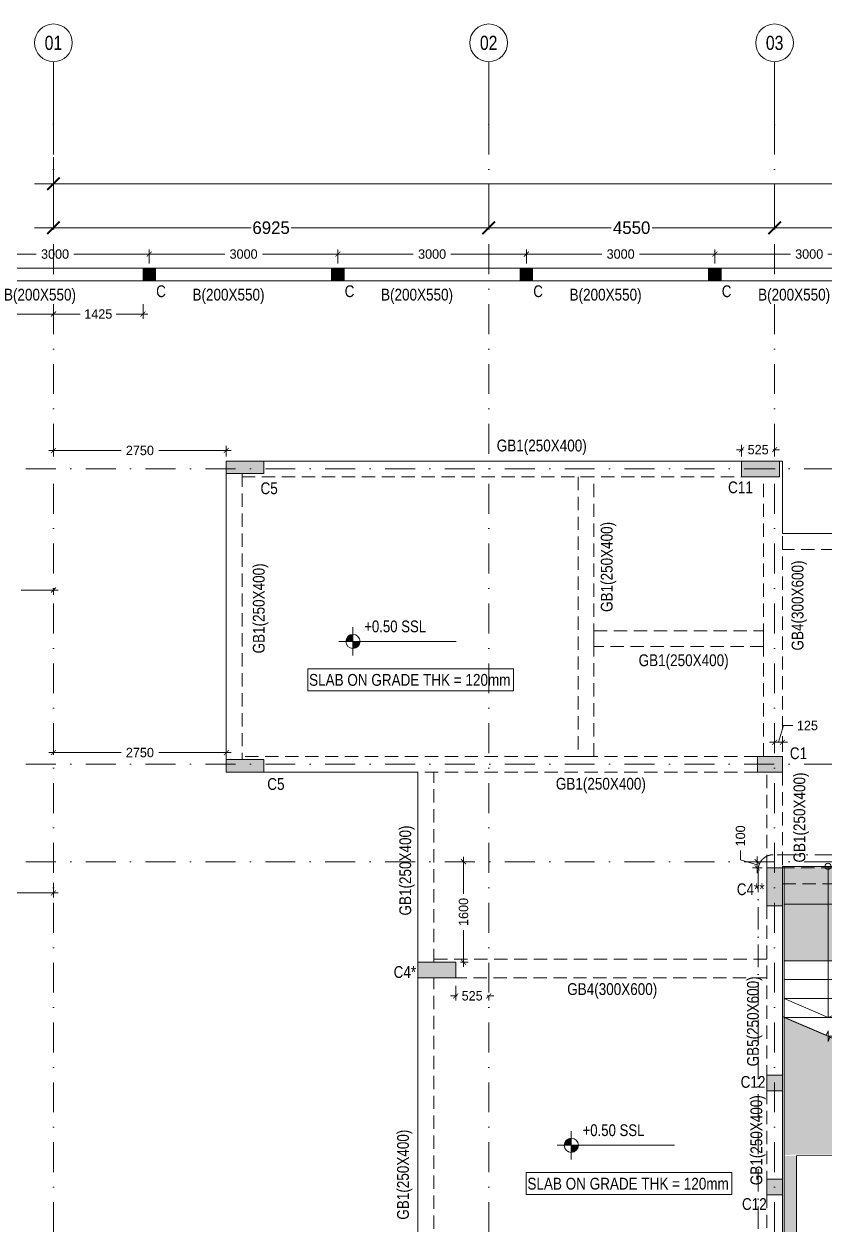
# Model space of a CAD drawing. Header units: millimetres. Extents: x -1760 to 80452, y -34880 to 8596.
# Drawn here: x 8906 to 21652, y -15235 to 3860 of the extents above; entities that cross this region are included whole.
import ezdxf
from ezdxf.enums import TextEntityAlignment as Align

# ---------------------------------------------------------------- set-up
doc = ezdxf.new("R2010")
doc.units = ezdxf.units.MM
doc.header["$LTSCALE"] = 75
for name, pattern in [('Dash Dot 3_16_', [7.9375, 4.7625, -1.5875, 0, -1.5875]), ('DASHDOT2', [12.7, 6.35, -3.175, 0, -3.175]), ('Dot & Dashed', [502.708322, 238.125, -132.291667, 0, -132.291655]), ('Hidden Line', [4.233333, 2.822222, -1.411111])]:
    doc.linetypes.add(name, pattern=pattern)
for name, color, linetype in [('00_A_GRIDS.3D', 1, 'Continuous'), ('02_A_GRIDS.3D', 1, 'Continuous'), ('133-EDEN HILLS- Grid$0$A_DIM 75', 1, 'Continuous')]:
    doc.layers.add(name, color=color, linetype=linetype)
for name, color, linetype, lineweight in [('A-ANNO-SYMB', 150, 'Continuous', 9), ('G-ANNO-DIMS', 111, 'Continuous', 9), ('S-BEAM-IDEN', 2, 'Continuous', 9), ('S-COL', 3, 'Continuous', 13), ('S-COLS-IDEN', 171, 'Continuous', 9), ('S-HATCH', 8, 'Continuous', 9), ('S-SLAB', 3, 'Continuous', 13), ('S-STRS-____-OTLN', 31, 'Continuous', 9), ('TXT', 11, 'Continuous', 9)]:
    doc.layers.add(name, color=color, linetype=linetype, lineweight=lineweight)
doc.styles.add('133-5F Grid$0$TEXT 75', font='GOTHIC.TTF', dxfattribs={"height": 150})
doc.styles.add('236 - NAS Mall_CD_GF Plan$0$TEXT 500', font='GOTHIC.TTF', dxfattribs={"height": 350})
doc.styles.add('Arial', font='arial.ttf', dxfattribs={"width": 0.8, "height": 187.5})
doc.styles.add('Arial Narrow_1', font='ARIALN.TTF', dxfattribs={"height": 187.5})
doc.styles.add('Arial Narrow_2', font='ARIALN.TTF', dxfattribs={"height": 262.5})
doc.styles.add('Arial Narrow_3', font='ARIALN.TTF', dxfattribs={"width": 0.8, "height": 150})
doc.styles.add('GENERATED_STYLE_3', font='arial.ttf', dxfattribs={"width": 0.8})
doc.styles.add('TEXT 100', font='GOTHIC.TTF', dxfattribs={"height": 200})
doc.dimstyles.new('133-5F Grid$0$DIM 75', dxfattribs={"dimtxt": 150, "dimasz": 80, "dimexe": 75, "dimexo": 75, "dimgap": 75, "dimtad": 0, "dimdec": 0, "dimrnd": 5, "dimzin": 0, "dimdsep": 46, "dimtxsty": '133-5F Grid$0$TEXT 75', "dimblk": '133-5F Grid$0$_ARCHTICK', "dimcen": 0, "dimdle": 75, "dimclrd": 256, "dimclre": 256, "dimclrt": 256, "dimadec": 0, "dimazin": 0, "dimtfac": 1, "dimtdec": 0, "dimtmove": 1, "dimatfit": 3, "dimfxl": 160, "dimfxlon": 1, "dimtolj": 1, "dimtzin": 0, "dimlwd": 0, "dimlwe": 0, "dimarcsym": 0})
doc.dimstyles.new('236 - NAS Mall_CD_GF Plan$0$DIM 500', dxfattribs={"dimtxt": 350, "dimasz": 300, "dimexe": 0, "dimexo": 0, "dimgap": 25, "dimtad": 0, "dimdec": 0, "dimrnd": 5, "dimzin": 0, "dimdsep": 46, "dimtxsty": '236 - NAS Mall_CD_GF Plan$0$TEXT 500', "dimblk": '236 - NAS Mall_CD_GF Plan$0$_ARCHTICK', "dimcen": 0, "dimdle": 300, "dimclrd": 256, "dimclre": 256, "dimclrt": 256, "dimadec": 0, "dimazin": 0, "dimtfac": 1, "dimtdec": 0, "dimtmove": 1, "dimatfit": 3, "dimfxl": 1000, "dimfxlon": 1, "dimtolj": 1, "dimtzin": 0, "dimlwd": 0, "dimlwe": 0, "dimarcsym": 0})

# ---------------------------------------------------------------- blocks, each defined once
blk = doc.blocks.new('Spot Elevations - WYE_Spot Elevation - Target Filled-619581-VILLA E - FIRST FLOOR')
at = {"layer": 'G-ANNO-DIMS'}
h = blk.add_hatch(color=256, dxfattribs=at)
edge = h.paths.add_edge_path(flags=0)
edge.add_line((0, 0), (-1.5, 0))
edge.add_arc((0, 0), 1.5, 90, 180, ccw=False)
edge.add_line((0, 1.5), (0, 0))
h = blk.add_hatch(color=256, dxfattribs=at)
edge = h.paths.add_edge_path(flags=0)
edge.add_line((0, 0), (1.5, 0))
edge.add_arc((0, 0), 1.5, 270, 360, ccw=False)
edge.add_line((0, -1.5), (0, 0))
for p, q in [((0, -3), (0, 3)), ((-3, 0), (3.01, 0))]:
    blk.add_line(p, q, dxfattribs=at)
blk.add_circle((0, 0), 1.5, dxfattribs=at)
blk = doc.blocks.new('133-5F Grid$0$_ARCHTICK')
at = {"color": 0, "linetype": 'ByBlock', "const_width": 0.15}
blk.add_lwpolyline([(-0.5, -0.5), (0.5, 0.5)], dxfattribs=at)
blk = doc.blocks.new('*D5')
at = {"layer": '133-EDEN HILLS- Grid$0$A_DIM 75', "lineweight": 0, "transparency": 16777216}
for p, q in [((7050, -756), (7950, -756)), ((7125, -596), (7125, -831)), ((9450, -756), (8550, -756)), ((9375, -596), (9375, -831))]:
    blk.add_line(p, q, dxfattribs=at)
at = {"layer": 'Defpoints', "color": 0, "transparency": 16777216}
for p in [(7125, 129), (9375, -489), (9375, -756)]:
    blk.add_point(p, dxfattribs=at)
at = {"layer": '133-EDEN HILLS- Grid$0$A_DIM 75', "lineweight": 0, "transparency": 16777216, "xscale": 80, "yscale": 80, "zscale": 80, "rotation": 180}
blk.add_blockref('133-5F Grid$0$_ARCHTICK', (7125, -756), dxfattribs=at)
at = {"layer": '133-EDEN HILLS- Grid$0$A_DIM 75', "lineweight": 0, "transparency": 16777216, "xscale": 80, "yscale": 80, "zscale": 80}
blk.add_blockref('133-5F Grid$0$_ARCHTICK', (9375, -756), dxfattribs=at)
at = {"layer": '133-EDEN HILLS- Grid$0$A_DIM 75', "transparency": 16777216, "insert": (8250, -756), "char_height": 150, "attachment_point": 5, "style": '133-5F Grid$0$TEXT 75'}
blk.add_mtext('\\A1;2250', dxfattribs=at)
blk = doc.blocks.new('*D6')
at = {"layer": '133-EDEN HILLS- Grid$0$A_DIM 75', "lineweight": 0, "transparency": 16777216}
for p, q in [((9375, -3021), (9375, -2852)), ((12125, -3020), (12125, -2852)), ((9300, -2927), (10450, -2927)), ((12200, -2927), (11050, -2927))]:
    blk.add_line(p, q, dxfattribs=at)
at = {"layer": 'Defpoints', "color": 0, "transparency": 16777216}
for p in [(9375, -2927), (9375, -3096), (12125, -3095)]:
    blk.add_point(p, dxfattribs=at)
at = {"layer": '133-EDEN HILLS- Grid$0$A_DIM 75', "lineweight": 0, "transparency": 16777216, "xscale": 80, "yscale": 80, "zscale": 80, "rotation": 180}
blk.add_blockref('133-5F Grid$0$_ARCHTICK', (9375, -2927), dxfattribs=at)
at = {"layer": '133-EDEN HILLS- Grid$0$A_DIM 75', "lineweight": 0, "transparency": 16777216, "xscale": 80, "yscale": 80, "zscale": 80}
blk.add_blockref('133-5F Grid$0$_ARCHTICK', (12125, -2927), dxfattribs=at)
at = {"layer": '133-EDEN HILLS- Grid$0$A_DIM 75', "transparency": 16777216, "insert": (10750, -2927), "char_height": 150, "attachment_point": 5, "style": '133-5F Grid$0$TEXT 75'}
blk.add_mtext('\\A1;2750', dxfattribs=at)
blk = doc.blocks.new('*D7')
at = {"layer": '133-EDEN HILLS- Grid$0$A_DIM 75', "lineweight": 0, "transparency": 16777216}
for p, q in [((20325, -3020), (20325, -2839)), ((20850, -3020), (20850, -2839)), ((20325, -2914), (20245, -2914)), ((20325, -2914), (20348, -2914)), ((20850, -2914), (20827, -2914)), ((20850, -2914), (20930, -2914))]:
    blk.add_line(p, q, dxfattribs=at)
at = {"layer": 'Defpoints', "color": 0, "transparency": 16777216}
for p in [(20850, -2914), (20325, -3095), (20850, -3095)]:
    blk.add_point(p, dxfattribs=at)
at = {"layer": '133-EDEN HILLS- Grid$0$A_DIM 75', "lineweight": 0, "transparency": 16777216, "xscale": 80, "yscale": 80, "zscale": 80}
blk.add_blockref('133-5F Grid$0$_ARCHTICK', (20325, -2914), dxfattribs=at)
at = {"layer": '133-EDEN HILLS- Grid$0$A_DIM 75', "lineweight": 0, "transparency": 16777216, "xscale": 80, "yscale": 80, "zscale": 80, "rotation": 180}
blk.add_blockref('133-5F Grid$0$_ARCHTICK', (20850, -2914), dxfattribs=at)
at = {"layer": '133-EDEN HILLS- Grid$0$A_DIM 75', "transparency": 16777216, "insert": (20588, -2914), "char_height": 150, "attachment_point": 5, "style": '133-5F Grid$0$TEXT 75'}
blk.add_mtext('\\A1;525', dxfattribs=at)
blk = doc.blocks.new('*D12')
at = {"layer": '133-EDEN HILLS- Grid$0$A_DIM 75', "lineweight": 0, "transparency": 16777216}
for p, q in [((20307, -9440), (20307, -9290)), ((20573, -9520), (20307, -9440)), ((20650, -9470), (20498, -9470)), ((20573, -9470), (20573, -9390)), ((20573, -9570), (20573, -9470)), ((20573, -9570), (20573, -9470)), ((20650, -9570), (20498, -9570)), ((20573, -9570), (20573, -9650))]:
    blk.add_line(p, q, dxfattribs=at)
at = {"layer": 'Defpoints', "color": 0, "transparency": 16777216}
for p in [(20573, -9470), (20725, -9470), (20725, -9570)]:
    blk.add_point(p, dxfattribs=at)
at = {"layer": '133-EDEN HILLS- Grid$0$A_DIM 75', "lineweight": 0, "transparency": 16777216, "xscale": 80, "yscale": 80, "zscale": 80}
for p, rotation in [((20573, -9470), 270), ((20573, -9570), 90)]:
    blk.add_blockref('133-5F Grid$0$_ARCHTICK', p, dxfattribs=dict(at, rotation=rotation))
at = {"layer": '133-EDEN HILLS- Grid$0$A_DIM 75', "transparency": 16777216, "insert": (20307, -9060), "char_height": 150, "attachment_point": 5, "rotation": 90, "style": '133-5F Grid$0$TEXT 75'}
blk.add_mtext('\\A1;100', dxfattribs=at)
blk = doc.blocks.new('*D21')
at = {"layer": '133-EDEN HILLS- Grid$0$A_DIM 75', "lineweight": 0, "transparency": 16777216}
for p, q in [((9300, -7734), (10450, -7734)), ((9375, -7770), (9375, -7659)), ((12200, -7734), (11050, -7734)), ((12125, -7770), (12125, -7659))]:
    blk.add_line(p, q, dxfattribs=at)
at = {"layer": 'Defpoints', "color": 0, "transparency": 16777216}
for p in [(9375, -7734), (9375, -7845), (12125, -7845)]:
    blk.add_point(p, dxfattribs=at)
at = {"layer": '133-EDEN HILLS- Grid$0$A_DIM 75', "lineweight": 0, "transparency": 16777216, "xscale": 80, "yscale": 80, "zscale": 80, "rotation": 180}
blk.add_blockref('133-5F Grid$0$_ARCHTICK', (9375, -7734), dxfattribs=at)
at = {"layer": '133-EDEN HILLS- Grid$0$A_DIM 75', "lineweight": 0, "transparency": 16777216, "xscale": 80, "yscale": 80, "zscale": 80}
blk.add_blockref('133-5F Grid$0$_ARCHTICK', (12125, -7734), dxfattribs=at)
at = {"layer": '133-EDEN HILLS- Grid$0$A_DIM 75', "transparency": 16777216, "insert": (10750, -7734), "char_height": 150, "attachment_point": 5, "style": '133-5F Grid$0$TEXT 75'}
blk.add_mtext('\\A1;2750', dxfattribs=at)
blk = doc.blocks.new('*D24')
at = {"layer": '133-EDEN HILLS- Grid$0$A_DIM 75', "lineweight": 0, "transparency": 16777216}
for p, q in [((7125, -9966), (7125, -9891)), ((9375, -9806), (9375, -10041)), ((7050, -9966), (7950, -9966)), ((9450, -9966), (8550, -9966))]:
    blk.add_line(p, q, dxfattribs=at)
at = {"layer": 'Defpoints', "color": 0, "transparency": 16777216}
for p in [(9375, -9140), (7125, -9966), (9375, -9966)]:
    blk.add_point(p, dxfattribs=at)
at = {"layer": '133-EDEN HILLS- Grid$0$A_DIM 75', "lineweight": 0, "transparency": 16777216, "xscale": 80, "yscale": 80, "zscale": 80, "rotation": 180}
blk.add_blockref('133-5F Grid$0$_ARCHTICK', (7125, -9966), dxfattribs=at)
at = {"layer": '133-EDEN HILLS- Grid$0$A_DIM 75', "lineweight": 0, "transparency": 16777216, "xscale": 80, "yscale": 80, "zscale": 80}
blk.add_blockref('133-5F Grid$0$_ARCHTICK', (9375, -9966), dxfattribs=at)
at = {"layer": '133-EDEN HILLS- Grid$0$A_DIM 75', "transparency": 16777216, "insert": (8250, -9966), "char_height": 150, "attachment_point": 5, "style": '133-5F Grid$0$TEXT 75'}
blk.add_mtext('\\A1;2250', dxfattribs=at)
blk = doc.blocks.new('*D25')
at = {"layer": '133-EDEN HILLS- Grid$0$A_DIM 75', "lineweight": 0, "transparency": 16777216}
for p, q in [((16060, -9470), (15825, -9470)), ((15900, -9395), (15900, -9982)), ((15900, -11145), (15900, -10558)), ((15850, -11070), (15975, -11070))]:
    blk.add_line(p, q, dxfattribs=at)
at = {"layer": 'Defpoints', "color": 0, "transparency": 16777216}
for p in [(15900, -9470), (16175, -9470), (15775, -11070)]:
    blk.add_point(p, dxfattribs=at)
at = {"layer": '133-EDEN HILLS- Grid$0$A_DIM 75', "lineweight": 0, "transparency": 16777216, "xscale": 80, "yscale": 80, "zscale": 80}
for p, rotation in [((15900, -9470), 90), ((15900, -11070), 270)]:
    blk.add_blockref('133-5F Grid$0$_ARCHTICK', p, dxfattribs=dict(at, rotation=rotation))
at = {"layer": '133-EDEN HILLS- Grid$0$A_DIM 75', "transparency": 16777216, "insert": (15900, -10270), "char_height": 150, "attachment_point": 5, "rotation": 90, "style": '133-5F Grid$0$TEXT 75'}
blk.add_mtext('\\A1;1600', dxfattribs=at)
blk = doc.blocks.new('*D18')
at = {"layer": '133-EDEN HILLS- Grid$0$A_DIM 75', "lineweight": 0, "transparency": 16777216}
for p, q in [((20913, -7570), (20992, -7304)), ((20992, -7304), (21142, -7304)), ((20850, -7570), (20770, -7570)), ((20850, -7720), (20850, -7495)), ((20975, -7570), (20850, -7570)), ((20975, -7570), (20850, -7570)), ((20975, -7720), (20975, -7495)), ((20975, -7570), (21055, -7570))]:
    blk.add_line(p, q, dxfattribs=at)
at = {"layer": 'Defpoints', "color": 0, "transparency": 16777216}
for p in [(20850, -7570), (20850, -7795), (20975, -7795)]:
    blk.add_point(p, dxfattribs=at)
at = {"layer": '133-EDEN HILLS- Grid$0$A_DIM 75', "lineweight": 0, "transparency": 16777216, "xscale": 80, "yscale": 80, "zscale": 80}
blk.add_blockref('133-5F Grid$0$_ARCHTICK', (20850, -7570), dxfattribs=at)
at = {"layer": '133-EDEN HILLS- Grid$0$A_DIM 75', "lineweight": 0, "transparency": 16777216, "xscale": 80, "yscale": 80, "zscale": 80, "rotation": 180}
blk.add_blockref('133-5F Grid$0$_ARCHTICK', (20975, -7570), dxfattribs=at)
at = {"layer": '133-EDEN HILLS- Grid$0$A_DIM 75', "transparency": 16777216, "insert": (21372, -7304), "char_height": 150, "attachment_point": 5, "style": '133-5F Grid$0$TEXT 75'}
blk.add_mtext('\\A1;125', dxfattribs=at)
blk = doc.blocks.new('*D20')
at = {"layer": '133-EDEN HILLS- Grid$0$A_DIM 75', "lineweight": 0, "transparency": 16777216}
for p, q in [((7700, -5147), (8287, -5147)), ((7775, -5135), (7775, -5222)), ((9450, -5147), (8863, -5147)), ((9375, -5135), (9375, -5222))]:
    blk.add_line(p, q, dxfattribs=at)
at = {"layer": 'Defpoints', "color": 0, "transparency": 16777216}
for p in [(7775, -5060), (9375, -5060), (9375, -5147)]:
    blk.add_point(p, dxfattribs=at)
at = {"layer": '133-EDEN HILLS- Grid$0$A_DIM 75', "lineweight": 0, "transparency": 16777216, "xscale": 80, "yscale": 80, "zscale": 80, "rotation": 180}
blk.add_blockref('133-5F Grid$0$_ARCHTICK', (7775, -5147), dxfattribs=at)
at = {"layer": '133-EDEN HILLS- Grid$0$A_DIM 75', "lineweight": 0, "transparency": 16777216, "xscale": 80, "yscale": 80, "zscale": 80}
blk.add_blockref('133-5F Grid$0$_ARCHTICK', (9375, -5147), dxfattribs=at)
at = {"layer": '133-EDEN HILLS- Grid$0$A_DIM 75', "transparency": 16777216, "insert": (8575, -5147), "char_height": 150, "attachment_point": 5, "style": '133-5F Grid$0$TEXT 75'}
blk.add_mtext('\\A1;1600', dxfattribs=at)
blk = doc.blocks.new('*D38')
at = {"layer": '133-EDEN HILLS- Grid$0$A_DIM 75', "lineweight": 0, "transparency": 16777216}
for p, q in [((15775, -11445), (15775, -11680)), ((15775, -11605), (15695, -11605)), ((15775, -11605), (15798, -11605)), ((16300, -11605), (16277, -11605)), ((16300, -11602), (16300, -11680)), ((16300, -11605), (16380, -11605))]:
    blk.add_line(p, q, dxfattribs=at)
at = {"layer": 'Defpoints', "color": 0, "transparency": 16777216}
for p in [(15775, -11320), (15775, -11605), (16300, -11527)]:
    blk.add_point(p, dxfattribs=at)
at = {"layer": '133-EDEN HILLS- Grid$0$A_DIM 75', "lineweight": 0, "transparency": 16777216, "xscale": 80, "yscale": 80, "zscale": 80}
blk.add_blockref('133-5F Grid$0$_ARCHTICK', (15775, -11605), dxfattribs=at)
at = {"layer": '133-EDEN HILLS- Grid$0$A_DIM 75', "lineweight": 0, "transparency": 16777216, "xscale": 80, "yscale": 80, "zscale": 80, "rotation": 180}
blk.add_blockref('133-5F Grid$0$_ARCHTICK', (16300, -11605), dxfattribs=at)
at = {"layer": '133-EDEN HILLS- Grid$0$A_DIM 75', "transparency": 16777216, "insert": (16037, -11605), "char_height": 150, "attachment_point": 5, "style": '133-5F Grid$0$TEXT 75'}
blk.add_mtext('\\A1;525', dxfattribs=at)
blk = doc.blocks.new('A$C5a1864d3')
at = {"layer": 'S-COL'}
blk.add_lwpolyline([(15175, -11020), (15175, -11270), (15775, -11270), (15775, -11020), (15175, -11020)], close=True, dxfattribs=at)
blk = doc.blocks.new('Standard grid marker')
at = {"layer": '00_A_GRIDS.3D', "linetype": 'Dot & Dashed', "lineweight": 0}
blk.add_line((1000, 0), (0, 0), dxfattribs=at)
at = {"layer": '00_A_GRIDS.3D', "linetype": 'DASHDOT2', "lineweight": 0}
blk.add_line((1000, 0), (33692, 0), dxfattribs=at)
at = {"layer": '00_A_GRIDS.3D', "linetype": 'Continuous', "lineweight": 0}
blk.add_circle((-300, 0), 300, dxfattribs=at)
at = {"layer": '00_A_GRIDS.3D', "linetype": 'Dot & Dashed', "lineweight": 0}
blk.add_point((1000, 0), dxfattribs=at)
blk.add_point((1000, 0), dxfattribs=at)
at = {"layer": '00_A_GRIDS.3D', "lineweight": 0, "style": 'GENERATED_STYLE_3'}
for tag, p in [('AC_MarkerText_1_0', (-464, -51)), ('AC_MarkerText_1_1', (34828, -51))]:
    blk.add_attdef(tag, text='', height=225, rotation=90, dxfattribs=at).set_placement(p, align=Align.TOP_CENTER)
blk = doc.blocks.new('Standard grid marker_2')
at = {"layer": '00_A_GRIDS.3D', "linetype": 'DASHDOT2', "lineweight": 0}
blk.add_line((1000, 0), (50581, 0), dxfattribs=at)
at = {"layer": '00_A_GRIDS.3D', "lineweight": 0, "style": 'GENERATED_STYLE_3'}
for tag, p in [('AC_MarkerText_1_0', (-300, -215)), ('AC_MarkerText_1_1', (51881, -215))]:
    blk.add_attdef(tag, text='', height=225, rotation=180, dxfattribs=at).set_placement(p, align=Align.TOP_CENTER)
blk = doc.blocks.new('236 - NAS Mall_CD_GF Plan$0$_ARCHTICK')
at = {"color": 0, "linetype": 'ByBlock', "const_width": 0.15}
blk.add_lwpolyline([(-0.5, -0.5), (0.5, 0.5)], dxfattribs=at)
blk = doc.blocks.new('*D44')
at = {"layer": '02_A_GRIDS.3D', "lineweight": 0, "transparency": 16777216}
for p, q in [((9375, 1039), (9375, 617)), ((16300, 1039), (16300, 617)), ((9075, 617), (12519, 617)), ((16600, 617), (13156, 617))]:
    blk.add_line(p, q, dxfattribs=at)
at = {"layer": 'Defpoints', "color": 0, "transparency": 16777216}
for p in [(9375, 1039), (16300, 1039), (16300, 617)]:
    blk.add_point(p, dxfattribs=at)
at = {"layer": '02_A_GRIDS.3D', "lineweight": 0, "transparency": 16777216, "xscale": 200, "yscale": 200, "zscale": 200, "rotation": 180}
blk.add_blockref('236 - NAS Mall_CD_GF Plan$0$_ARCHTICK', (9375, 617), dxfattribs=at)
at = {"layer": '02_A_GRIDS.3D', "lineweight": 0, "transparency": 16777216, "xscale": 200, "yscale": 200, "zscale": 200}
blk.add_blockref('236 - NAS Mall_CD_GF Plan$0$_ARCHTICK', (16300, 617), dxfattribs=at)
at = {"layer": '02_A_GRIDS.3D', "transparency": 16777216, "insert": (12838, 617), "char_height": 200, "attachment_point": 5, "style": 'TEXT 100'}
blk.add_mtext('\\A1;6925', dxfattribs=at)
blk = doc.blocks.new('*D45')
at = {"layer": '02_A_GRIDS.3D', "lineweight": 0, "transparency": 16777216}
for p, q in [((16300, 1039), (16300, 617)), ((20850, 1039), (20850, 617)), ((16000, 617), (18249, 617)), ((21150, 617), (18901, 617))]:
    blk.add_line(p, q, dxfattribs=at)
at = {"layer": 'Defpoints', "color": 0, "transparency": 16777216}
for p in [(16300, 1039), (20850, 1039), (20850, 617)]:
    blk.add_point(p, dxfattribs=at)
at = {"layer": '02_A_GRIDS.3D', "lineweight": 0, "transparency": 16777216, "xscale": 200, "yscale": 200, "zscale": 200, "rotation": 180}
blk.add_blockref('236 - NAS Mall_CD_GF Plan$0$_ARCHTICK', (16300, 617), dxfattribs=at)
at = {"layer": '02_A_GRIDS.3D', "lineweight": 0, "transparency": 16777216, "xscale": 200, "yscale": 200, "zscale": 200}
blk.add_blockref('236 - NAS Mall_CD_GF Plan$0$_ARCHTICK', (20850, 617), dxfattribs=at)
at = {"layer": '02_A_GRIDS.3D', "transparency": 16777216, "insert": (18575, 617), "char_height": 200, "attachment_point": 5, "style": 'TEXT 100'}
blk.add_mtext('\\A1;4550', dxfattribs=at)
blk = doc.blocks.new('*D46')
at = {"layer": '02_A_GRIDS.3D', "lineweight": 0, "transparency": 16777216}
for p, q in [((20850, 1039), (20850, 617)), ((24150, 1039), (24150, 617)), ((20550, 617), (22176, 617)), ((24450, 617), (22824, 617))]:
    blk.add_line(p, q, dxfattribs=at)
at = {"layer": 'Defpoints', "color": 0, "transparency": 16777216}
for p in [(20850, 1039), (24150, 1039), (24150, 617)]:
    blk.add_point(p, dxfattribs=at)
at = {"layer": '02_A_GRIDS.3D', "lineweight": 0, "transparency": 16777216, "xscale": 200, "yscale": 200, "zscale": 200, "rotation": 180}
blk.add_blockref('236 - NAS Mall_CD_GF Plan$0$_ARCHTICK', (20850, 617), dxfattribs=at)
at = {"layer": '02_A_GRIDS.3D', "lineweight": 0, "transparency": 16777216, "xscale": 200, "yscale": 200, "zscale": 200}
blk.add_blockref('236 - NAS Mall_CD_GF Plan$0$_ARCHTICK', (24150, 617), dxfattribs=at)
at = {"layer": '02_A_GRIDS.3D', "transparency": 16777216, "insert": (22500, 617), "char_height": 200, "attachment_point": 5, "style": 'TEXT 100'}
blk.add_mtext('\\A1;3300', dxfattribs=at)
blk = doc.blocks.new('*D49')
at = {"layer": '02_A_GRIDS.3D', "lineweight": 0, "transparency": 16777216}
for p, q in [((9375, 1739), (9375, 1317)), ((38375, 1739), (38375, 1317)), ((9075, 1317), (23159, 1317)), ((38675, 1317), (23963, 1317))]:
    blk.add_line(p, q, dxfattribs=at)
at = {"layer": 'Defpoints', "color": 0, "transparency": 16777216}
for p in [(9375, 1739), (38375, 1739), (38375, 1317)]:
    blk.add_point(p, dxfattribs=at)
at = {"layer": '02_A_GRIDS.3D', "lineweight": 0, "transparency": 16777216, "xscale": 200, "yscale": 200, "zscale": 200, "rotation": 180}
blk.add_blockref('236 - NAS Mall_CD_GF Plan$0$_ARCHTICK', (9375, 1317), dxfattribs=at)
at = {"layer": '02_A_GRIDS.3D', "lineweight": 0, "transparency": 16777216, "xscale": 200, "yscale": 200, "zscale": 200}
blk.add_blockref('236 - NAS Mall_CD_GF Plan$0$_ARCHTICK', (38375, 1317), dxfattribs=at)
at = {"layer": '02_A_GRIDS.3D', "transparency": 16777216, "insert": (23561, 1317), "char_height": 200, "attachment_point": 5, "style": 'TEXT 100'}
blk.add_mtext('\\A1;29000', dxfattribs=at)
blk = doc.blocks.new('*U77')
at = {"layer": 'S-HATCH'}
blk.add_hatch(color=256, dxfattribs=at).paths.add_polyline_path([(0, 100), (200, 100), (200, -100), (0, -100)])
at = {"layer": 'S-COL'}
blk.add_lwpolyline([(0, 100), (200, 100), (200, -100), (0, -100)], close=True, dxfattribs=at)
at = {"layer": 'S-COLS-IDEN', "insert": (209, -174), "char_height": 187, "width": 330.7, "attachment_point": 1, "rotation": 0, "style": 'Arial Narrow_1'}
blk.add_mtext('C', dxfattribs=at)
blk = doc.blocks.new('*U78')
at = {"layer": 'S-COL', "color": 0, "linetype": 'ByBlock', "lineweight": -2, "transparency": 16777216}
for p in [(10800, -125), (13800, -125), (16800, -125), (19800, -125)]:
    blk.add_blockref('*U77', p, dxfattribs=at)
blk = doc.blocks.new('*D100')
at = {"layer": '133-EDEN HILLS- Grid$0$A_DIM 75', "lineweight": 0, "transparency": 16777216}
for p, q in [((100, 175), (100, 398)), ((3100, 175), (3100, 398)), ((25, 323), (1301, 323)), ((3175, 323), (1899, 323))]:
    blk.add_line(p, q, dxfattribs=at)
at = {"layer": 'Defpoints', "color": 0, "transparency": 16777216}
for p in [(3100, 323), (100, 100), (3100, 100)]:
    blk.add_point(p, dxfattribs=at)
at = {"layer": '133-EDEN HILLS- Grid$0$A_DIM 75', "lineweight": 0, "transparency": 16777216, "xscale": 80, "yscale": 80, "zscale": 80, "rotation": 180}
blk.add_blockref('133-5F Grid$0$_ARCHTICK', (100, 323), dxfattribs=at)
at = {"layer": '133-EDEN HILLS- Grid$0$A_DIM 75', "lineweight": 0, "transparency": 16777216, "xscale": 80, "yscale": 80, "zscale": 80}
blk.add_blockref('133-5F Grid$0$_ARCHTICK', (3100, 323), dxfattribs=at)
at = {"layer": '133-EDEN HILLS- Grid$0$A_DIM 75', "transparency": 16777216, "insert": (1600, 323), "char_height": 150, "attachment_point": 5, "style": '133-5F Grid$0$TEXT 75'}
blk.add_mtext('\\A1;3000', dxfattribs=at)
blk = doc.blocks.new('A$C0ffac333')
at = {"layer": 'S-HATCH'}
h = blk.add_hatch(dxfattribs=at)
h.set_pattern_fill('AR-CONC', color=3)
h.set_pattern_definition([(50, (74362.15, 10351.09), (182.18467, -15.9391), [19.05, -209.55]), (355, (74362.15, 10351.09), (-35.2434, 191.05685), [15.24, -167.6406]), (100.45144, (74377.33, 10349.76), (146.94125, 175.11775), [16.19, -178.09024]), (46.1842, (74362.15, 10401.89), (271.07904, -42.0423), [28.575, -314.325]), (96.63556, (74384.74, 10398.38), (237.4041, 247.4261), [24.285, -267.1356]), (351.18415, (74362.15, 10401.89), (237.4041, 247.4261), [22.86, -251.4597]), (21, (74387.55, 10389.19), (151.6144, -102.2652), [19.05, -209.55]), (326, (74387.55, 10389.19), (61.80203, 184.18797), [15.24, -167.64]), (71.45144, (74400.19, 10380.66), (213.4164, 81.92277), [16.19, -178.08994]), (37.5, (74362.15, 10351.085), (3.088603, 84.55504), [0, -165.608, 0, -170.18, 0, -168.275]), (7.5, (74362.15, 10351.085), (66.81966, 100.18057), [0, -97.028, 0, -161.798, 0, -64.135]), (327.5, (74305.51, 10351.085), (135.590595, -5.728744), [0, -63.5, 0, -198.12, 0, -262.89]), (317.5, (74280.11, 10351.09), (148.12918, 25.4265), [0, -82.55, 0, -131.572, 0, -186.69])])
edge = h.paths.add_edge_path()
edge.add_line((1750, -75), (150, -75))
edge.add_line((150, -75), (151, -1575))
edge.add_line((151, -1575), (1551, -1575))
edge.add_line((1551, -1575), (1543, -3075))
edge.add_line((1543, -3075), (152, -2477))
edge.add_line((152, -2477), (152, -4665))
edge.add_line((152, -4665), (1350, -4660))
edge.add_line((1350, -4660), (1350, -6540))
edge.add_line((1350, -6540), (350, -6520))
edge.add_line((350, -6520), (350, -4680))
edge.add_line((350, -4680), (154, -4681))
edge.add_line((154, -4681), (150, -8525))
edge.add_line((150, -8525), (1150, -8525))
edge.add_arc((1150, -7925), 600, 270.0174, 360.0175)
edge.add_line((1750, -7925), (1750, -75))
at = {"layer": 'S-SLAB'}
for p, q in [((125, -75), (125, -2465)), ((150, -75), (150, -2476)), ((1575, -75), (1575, -75)), ((150, -675), (1550, -675)), ((1550, -3078), (1550, -675)), ((150, -1575), (1550, -1575)), ((150, -1875), (1550, -1875)), ((150, -2175), (1550, -2175)), ((152, -2477), (1552, -2477)), ((1550, -2775), (850, -2775)), ((150, -6545), (152, -4665))]:
    blk.add_line(p, q, dxfattribs=at)
at = {"layer": 'S-SLAB', "linetype": 'Hidden Line'}
blk.add_line((125, -3397), (125, -700), dxfattribs=at)
at = {"layer": 'S-SLAB'}
for points in [[(150, -8525), (125, -8525), (125, -75), (150, -75)], [(125, -2465), (819, -2763), (850, -2692), (851, -2862), (881, -2790), (1550, -3078)], [(350, -4680), (1351, -4676), (1350, -6520), (350, -6520), (350, -4680)]]:
    blk.add_lwpolyline(points, dxfattribs=at)
blk.add_lwpolyline([(154, -4680), (152, -4680), (150, -8525), (1150, -8525, 0.414214), (1750, -7925), (1750, -75), (150, -75), (151, -1575), (1551, -1575), (1543, -3075), (152, -2477), (154, -4681)], format="xyb", dxfattribs=at)
at = {"layer": 'S-STRS-____-OTLN'}
for p, q in [((850, -75), (852, -2477)), ((851, -2477), (150, -2175)), ((851, -2477), (1550, -2175))]:
    blk.add_line(p, q, dxfattribs=at)
blk.add_circle((850, -75), 50, dxfattribs=at)
blk = doc.blocks.new('Structural Plan - CALLOUT_HEAD-1486035-VILLA E - FIRST FLOOR')
at = {"layer": 'A-ANNO-SYMB'}
blk.add_line((-6, 0), (6, 0), dxfattribs=at)
at = {"layer": 'A-ANNO-SYMB', "lineweight": 30}
for start, end in [(360, 180), (180, 360)]:
    blk.add_arc((0, 0), 6, start, end, dxfattribs=at)
blk = doc.blocks.new('A$C4a4eef1e')
at = {"layer": 'A-ANNO-SYMB'}
for q in [(327, -361), (777, -666)]:
    blk.add_line((579, -666), q, dxfattribs=at)
at = {"layer": 'A-ANNO-SYMB', "linetype": 'Dash Dot 3_16_'}
blk.add_lwpolyline([(-1693, 8171), (-1693, -192, 0.414214), (-1455, -431), (158, -431, 0.414214), (397, -192), (397, 8171, 0.414214), (158, 8410), (-1455, 8410, 0.414214)], format="xyb", close=True, dxfattribs=at)
at = {"layer": 'A-ANNO-SYMB', "xscale": 74.99999999999996, "yscale": 74.99999999999996, "zscale": 74.99999999999996}
blk.add_blockref('Structural Plan - CALLOUT_HEAD-1486035-VILLA E - FIRST FLOOR', (1222, -666), dxfattribs=at)
at = {"layer": 'A-ANNO-SYMB', "lineweight": 30, "insert": (1314, -335), "char_height": 262, "width": 204.43, "attachment_point": 3, "style": 'Arial Narrow_2'}
blk.add_mtext('S', dxfattribs=at)
at = {"layer": 'A-ANNO-SYMB', "lineweight": 20, "insert": (1403, -793), "char_height": 150, "width": 461.77, "attachment_point": 3, "style": 'Arial Narrow_3'}
blk.add_mtext('S-400', dxfattribs=at)
blk = doc.blocks.new('*D99')
at = {"layer": '133-EDEN HILLS- Grid$0$A_DIM 75', "lineweight": 0, "transparency": 16777216}
for p, q in [((9300, -756), (9800, -756)), ((9375, -596), (9375, -831)), ((10875, -756), (10375, -756)), ((10800, -596), (10800, -831))]:
    blk.add_line(p, q, dxfattribs=at)
at = {"layer": 'Defpoints', "color": 0, "transparency": 16777216}
for p in [(9375, 198), (10800, -25), (10800, -756)]:
    blk.add_point(p, dxfattribs=at)
at = {"layer": '133-EDEN HILLS- Grid$0$A_DIM 75', "lineweight": 0, "transparency": 16777216, "xscale": 80, "yscale": 80, "zscale": 80, "rotation": 180}
blk.add_blockref('133-5F Grid$0$_ARCHTICK', (9375, -756), dxfattribs=at)
at = {"layer": '133-EDEN HILLS- Grid$0$A_DIM 75', "lineweight": 0, "transparency": 16777216, "xscale": 80, "yscale": 80, "zscale": 80}
blk.add_blockref('133-5F Grid$0$_ARCHTICK', (10800, -756), dxfattribs=at)
at = {"layer": '133-EDEN HILLS- Grid$0$A_DIM 75', "transparency": 16777216, "insert": (10088, -756), "char_height": 150, "attachment_point": 5, "style": '133-5F Grid$0$TEXT 75'}
blk.add_mtext('\\A1;1425', dxfattribs=at)
blk = doc.blocks.new('*U83')
at = {"layer": 'S-SLAB'}
blk.add_lwpolyline([(200, 100), (3000, 100), (3000, -100), (200, -100)], close=True, dxfattribs=at)
at = {"layer": 'S-BEAM-IDEN', "insert": (787.2, -228.3), "char_height": 187.5, "width": 1713.653, "attachment_point": 1, "rotation": 0, "style": 'Arial Narrow_1'}
blk.add_mtext('B(200X550)', dxfattribs=at)
at = {"layer": '133-EDEN HILLS- Grid$0$A_DIM 75'}
dim = blk.add_linear_dim(base=(3100, 322.7), p1=(100, 100), p2=(3100, 100), angle=0, dimstyle='133-5F Grid$0$DIM 75', dxfattribs=at)
dim.commit()
dim.dimension.update_dxf_attribs({"geometry": '*D100', "text_midpoint": (1600, 322.7)})
blk = doc.blocks.new('*U84')
at = {"layer": 'S-SLAB', "color": 0, "linetype": 'ByBlock', "lineweight": -2, "transparency": 16777216}
for p in [(7800, -125), (10800, -125), (13800, -125), (16800, -125), (19800, -125)]:
    blk.add_blockref('*U83', p, dxfattribs=at)

msp = doc.modelspace()

# ---------------------------------------------------------------- hatches: boundary and pattern name
at = {"layer": 'S-HATCH'}
for points in [[(12725, -3295), (12725, -3095), (12125, -3095), (12125, -3295)], [(20325, -3095), (20925, -3095), (20925, -3345), (20325, -3345)], [(20975, -8045.1), (20975, -7795.1), (20575, -7795.1), (20575, -8045.1)], [(12725, -7845), (12125, -7845), (12125, -8045), (12725, -8045)], [(20975, -9570), (20725, -9570), (20725, -10170), (20975, -10170)], [(15775, -11320.1), (15775, -11070.1), (15175, -11070.1), (15175, -11320.1)], [(20975, -12866.6), (20725, -12866.6), (20725, -13116.6), (20975, -13116.6)], [(20975, -14519.4), (20725, -14519.4), (20725, -14769.4), (20975, -14769.4)]]:
    msp.add_hatch(color=256, dxfattribs=at).paths.add_polyline_path(points)

# ---------------------------------------------------------------- linework, layer by layer
at = {"layer": 'G-ANNO-DIMS'}
for p, q in [((14241.4, -5965.7), (14140.4, -5965.7)), ((15782.8, -5965.7), (14241.4, -5965.7)), ((17715.5, -13982.5), (17614.5, -13982.5)), ((19256.9, -13982.5), (17715.5, -13982.5))]:
    msp.add_line(p, q, dxfattribs=at)
at = {"layer": 'S-COL'}
for points in [[(12725, -3295), (12725, -3095), (12125, -3095), (12125, -3295), (12725, -3295)], [(20325, -3095), (20925, -3095), (20925, -3345), (20325, -3345)], [(20975, -8045.1), (20975, -7795.1), (20575, -7795.1), (20575, -8045.1), (20975, -8045.1)], [(12725, -7845), (12125, -7845), (12125, -8045), (12725, -8045)], [(20975, -9570), (20725, -9570), (20725, -10170), (20975, -10170)], [(15775, -11320.1), (15775, -11070.1), (15175, -11070.1), (15175, -11320.1), (15775, -11320.1)], [(20975, -12866.6), (20725, -12866.6), (20725, -13116.6), (20975, -13116.6)], [(20975, -14519.4), (20725, -14519.4), (20725, -14769.4), (20975, -14769.4)]]:
    msp.add_lwpolyline(points, close=True, dxfattribs=at)
at = {"layer": 'S-SLAB', "linetype": 'Hidden Line'}
for p, q in [((12125, -3295), (12125, -7845)), ((12375, -3295), (12375, -7845)), ((12375, -3345), (20325, -3345)), ((20575, -7795.1), (12375, -7795.1)), ((20575, -8045.1), (12725, -8045)), ((15425, -11070.1), (15425, -8045.1)), ((20725, -9570), (20725, -8045.1)), ((20975, -8045.1), (20975, -9570)), ((20725, -10170), (20725, -12866.6)), ((20975, -12866.6), (20975, -10170)), ((20725, -11020), (15425, -11020)), ((15425, -17214.9), (15425, -11320)), ((15425, -11320), (20725, -11320)), ((15425, -11320.1), (15425, -11320.1)), ((20725, -13116.6), (20725, -14519.4)), ((20975, -14519.4), (20975, -13116.6)), ((20725, -14769.4), (20725, -17470)), ((20975, -17470), (20975, -14769.4))]:
    msp.add_line(p, q, dxfattribs=at)
at = {"layer": 'S-SLAB'}
msp.add_lwpolyline([(3675, -19595), (15175, -19595), (15175, -8045), (12125, -8045), (12125, -3095), (20975, -3095.9), (20975, -4250), (24025, -4250), (24025, -3095.9), (40549.9, -3095), (40550.1, -9595), (31775, -9594.4), (31775, -18045.1), (37325, -18045.1), (37325, -24994.9), (3675, -24994.9)], close=True, dxfattribs=at)
at = {"layer": 'S-SLAB', "linetype": 'Hidden Line'}
for points in [[(17975, -3345), (17725, -3345), (17725, -7795.1), (17975, -7795.1)], [(20975, -7795), (20675, -7795), (20675, -3345), (20975, -3345)], [(20975, -4250), (24025, -4250), (24025, -4500), (20975, -4500)], [(17975, -5795), (20675, -5795), (20675, -6045), (17975, -6045)], [(24025, -9570), (20975, -9570), (20975, -9820), (24025, -9820)]]:
    msp.add_lwpolyline(points, close=True, dxfattribs=at)
at = {"layer": 'TXT', "flags": 128}
for points in [[(13423.6, -6398.9), (16695.6, -6398.9), (16695.6, -6749.1), (13423.6, -6749.1)], [(16897.7, -14415.6), (20169.6, -14415.6), (20169.6, -14765.9), (16897.7, -14765.9)]]:
    msp.add_lwpolyline(points, close=True, dxfattribs=at)

# ---------------------------------------------------------------- block references
at = {"layer": '00_A_GRIDS.3D', "linetype": 'Dot & Dashed'}
ref = msp.add_blockref('Standard grid marker', (9375, 3259.6), dxfattribs=dict(at, zscale=1000, rotation=270))
ref.add_attrib('AC_MarkerText_1', '01', dxfattribs={"layer": '02_A_GRIDS.3D', "color": 7, "lineweight": 0, "height": 225, "rotation": 360, "style": 'GENERATED_STYLE_3', "width": 0.8}).set_placement((9375, 3672.1), align=Align.TOP_CENTER)
at = {"layer": '00_A_GRIDS.3D', "linetype": 'Continuous', "zscale": 1000, "rotation": 180}
for p in [(50421.5, -3220), (50421.5, -7920), (50421.5, -9470)]:
    msp.add_blockref('Standard grid marker_2', p, dxfattribs=at)
at = {"layer": '02_A_GRIDS.3D', "linetype": 'Dot & Dashed'}
ref = msp.add_blockref('Standard grid marker', (20850, 3259.6), dxfattribs=dict(at, zscale=1000, rotation=270))
ref.add_attrib('AC_MarkerText_1', '03', dxfattribs={"color": 7, "lineweight": 0, "height": 225, "rotation": 360, "style": 'GENERATED_STYLE_3', "width": 0.8}).set_placement((20850, 3672.1), align=Align.TOP_CENTER)
at = {"layer": '02_A_GRIDS.3D'}
msp.add_blockref('A$C5a1864d3', (0, -50.2), dxfattribs=at)
at = {"layer": 'A-ANNO-SYMB'}
msp.add_blockref('A$C4a4eef1e', (22282.7, -17769.5), dxfattribs=at)
at = {"layer": 'G-ANNO-DIMS', "xscale": 74.99999999999996, "yscale": 74.99999999999996, "zscale": 74.99999999999996}
for p in [(14140.4, -5965.7), (17614.5, -13982.5)]:
    msp.add_blockref('Spot Elevations - WYE_Spot Elevation - Target Filled-619581-VILLA E - FIRST FLOOR', p, dxfattribs=at)
at = {"layer": 'S-COL'}
msp.add_blockref('*U78', (0, 0), dxfattribs=at)
at = {"layer": 'S-HATCH', "color": 3}
msp.add_blockref('A$C0ffac333', (20850, -9470), dxfattribs=at)
at = {"layer": 'S-SLAB'}
msp.add_blockref('*U84', (0, 0), dxfattribs=at)

# ---------------------------------------------------------------- texts
at = {"layer": 'S-BEAM-IDEN', "char_height": 187.5, "width": 1713.653, "attachment_point": 1, "style": 'Arial Narrow_1'}
for s, insert in [('GB1(250X400)', (16428, -2753.8)), ('GB1(250X400)', (18685.8, -6170.8)), ('GB1(250X400)', (17368.7, -8136.1)), ('GB4(300X600)', (17549.6, -11403.5))]:
    msp.add_mtext(s, dxfattribs=dict(at, insert=insert))
at = {"layer": 'S-BEAM-IDEN', "char_height": 187.5, "width": 1713.653, "attachment_point": 1, "rotation": 90, "style": 'Arial Narrow_1'}
for s, insert in [('GB1(250X400)', (18084.9, -5496)), ('GB1(250X400)', (12548.1, -6156.2)), ('GB4(300X600)', (21121.1, -6110)), ('GB1(250X400)', (21150.9, -9483.6)), ('GB1(250X400)', (14878.9, -10327)), ('GB5(250X600)', (20411.2, -12727.6)), ('GB1(250X400)', (20465.2, -14618)), ('GB1(250X400)', (14842.7, -15166.7))]:
    msp.add_mtext(s, dxfattribs=dict(at, insert=insert))
at = {"layer": 'S-COLS-IDEN', "char_height": 187.5, "width": 330.696, "attachment_point": 1, "style": 'Arial Narrow_1'}
for s, insert in [('C5', (12669.4, -3434.4)), ('C11', (20109.4, -3419.4)), ('C1', (21092.2, -7650.5)), ('C5', (12777.5, -8140.4)), ('C4**', (20248, -9814.5)), ('C4*', (14788.1, -11132.1)), ('C12', (20309.2, -12880.2)), ('C12', (20330.7, -14823.6))]:
    msp.add_mtext(s, dxfattribs=dict(at, insert=insert))
at = {"layer": 'TXT', "char_height": 187.5, "width": 3196.915, "attachment_point": 1, "style": 'Arial Narrow_1'}
for insert in [(13442.4, -6483.1), (16916.5, -14499.9)]:
    msp.add_mtext('SLAB ON GRADE THK = 120mm', dxfattribs=dict(at, insert=insert))

# ---------------------------------------------------------------- dimensions: what is measured, and where the dimension line sits
at = {"layer": '02_A_GRIDS.3D'}
dim = msp.add_linear_dim(base=(38375, 1317), p1=(9375, 1738.9), p2=(38375, 1738.9), dimstyle='236 - NAS Mall_CD_GF Plan$0$DIM 500', override={"dimtxt": 187.5, "dimasz": 200, "dimtxsty": 'TEXT 100'}, dxfattribs=at)
dim.commit()
dim.dimension.update_dxf_attribs({"geometry": '*D49', "text_midpoint": (23561.2, 1317), "dimtype": 160})
for base, p1, p2, picture, middle in [((16300, 617), (9375, 1038.9), (16300, 1038.9), '*D44', (12837.5, 617)), ((20850, 617), (16300, 1038.9), (20850, 1038.9), '*D45', (18575, 617)), ((24150, 617), (20850, 1038.9), (24150, 1038.9), '*D46', (22500, 617))]:
    dim = msp.add_linear_dim(base=base, p1=p1, p2=p2, dimstyle='236 - NAS Mall_CD_GF Plan$0$DIM 500', override={"dimtxt": 187.5, "dimasz": 200, "dimtxsty": 'TEXT 100'}, dxfattribs=at)
    dim.commit()
    dim.dimension.update_dxf_attribs({"geometry": picture, "text_midpoint": middle})
at = {"layer": '133-EDEN HILLS- Grid$0$A_DIM 75'}
for base, p1, p2, picture, middle in [((10800, -756.2), (9375, 197.7), (10800, -25), '*D99', (10087.5, -756.2)), ((9375, -756.2), (7125, 129.2), (9375, -488.8), '*D5', (8250, -756.2)), ((9375, -2927), (12125, -3095), (9375, -3095.9), '*D6', (10750, -2927)), ((20850, -2914), (20325, -3095), (20850, -3095), '*D7', (20587.5, -2914)), ((9375, -5146.7), (7775, -5060), (9375, -5060), '*D20', (8575, -5146.7)), ((20850, -7570.2), (20975, -7795), (20850, -7795), '*D18', (21217.4, -7303.9)), ((9375, -7733.9), (12125, -7845), (9375, -7845), '*D21', (10750, -7733.9)), ((9375, -9965.5), (7125, -9965.5), (9375, -9140.4), '*D24', (8250, -9965.5)), ((15775, -11604.7), (16300, -11527.2), (15775, -11320.1), '*D38', (16037.5, -11604.7))]:
    dim = msp.add_linear_dim(base=base, p1=p1, p2=p2, dimstyle='133-5F Grid$0$DIM 75', dxfattribs=at)
    dim.commit()
    dim.dimension.update_dxf_attribs({"geometry": picture, "text_midpoint": middle})
for base, p1, p2, picture, middle in [((20573.2, -9470), (20725, -9570), (20725, -9470), '*D12', (20306.9, -9215.1)), ((15899.7, -9470), (15775, -11070.1), (16175, -9470), '*D25', (15899.7, -10270.1))]:
    dim = msp.add_linear_dim(base=base, p1=p1, p2=p2, angle=90, dimstyle='133-5F Grid$0$DIM 75', dxfattribs=at)
    dim.commit()
    dim.dimension.update_dxf_attribs({"geometry": picture, "text_midpoint": middle})

# ---------------------------------------------------------------- next in the draw order: texts
at = {"layer": 'G-ANNO-DIMS', "char_height": 187.5, "width": 1733.153, "attachment_point": 1, "line_spacing_factor": 0.941778, "style": 'Arial', "bg_fill": 3, "box_fill_scale": 1.25, "bg_fill_color": 256, "bg_fill_true_color": 13158600, "bg_fill_transparency": 0}
for insert in [(14319.9, -5632), (17794, -13648.8)]:
    msp.add_mtext('+0.50 SSL', dxfattribs=dict(at, insert=insert))

# ---------------------------------------------------------------- next in the draw order: block references
at = {"layer": '02_A_GRIDS.3D', "linetype": 'Dot & Dashed'}
ref = msp.add_blockref('Standard grid marker', (16300, 3259.6), dxfattribs=dict(at, zscale=1000, rotation=270))
ref.add_attrib('AC_MarkerText_1', '02', dxfattribs={"color": 7, "lineweight": 0, "height": 225, "rotation": 360, "style": 'GENERATED_STYLE_3', "width": 0.8}).set_placement((16300, 3672.1), align=Align.TOP_CENTER)

doc.saveas('drawing.dxf')
